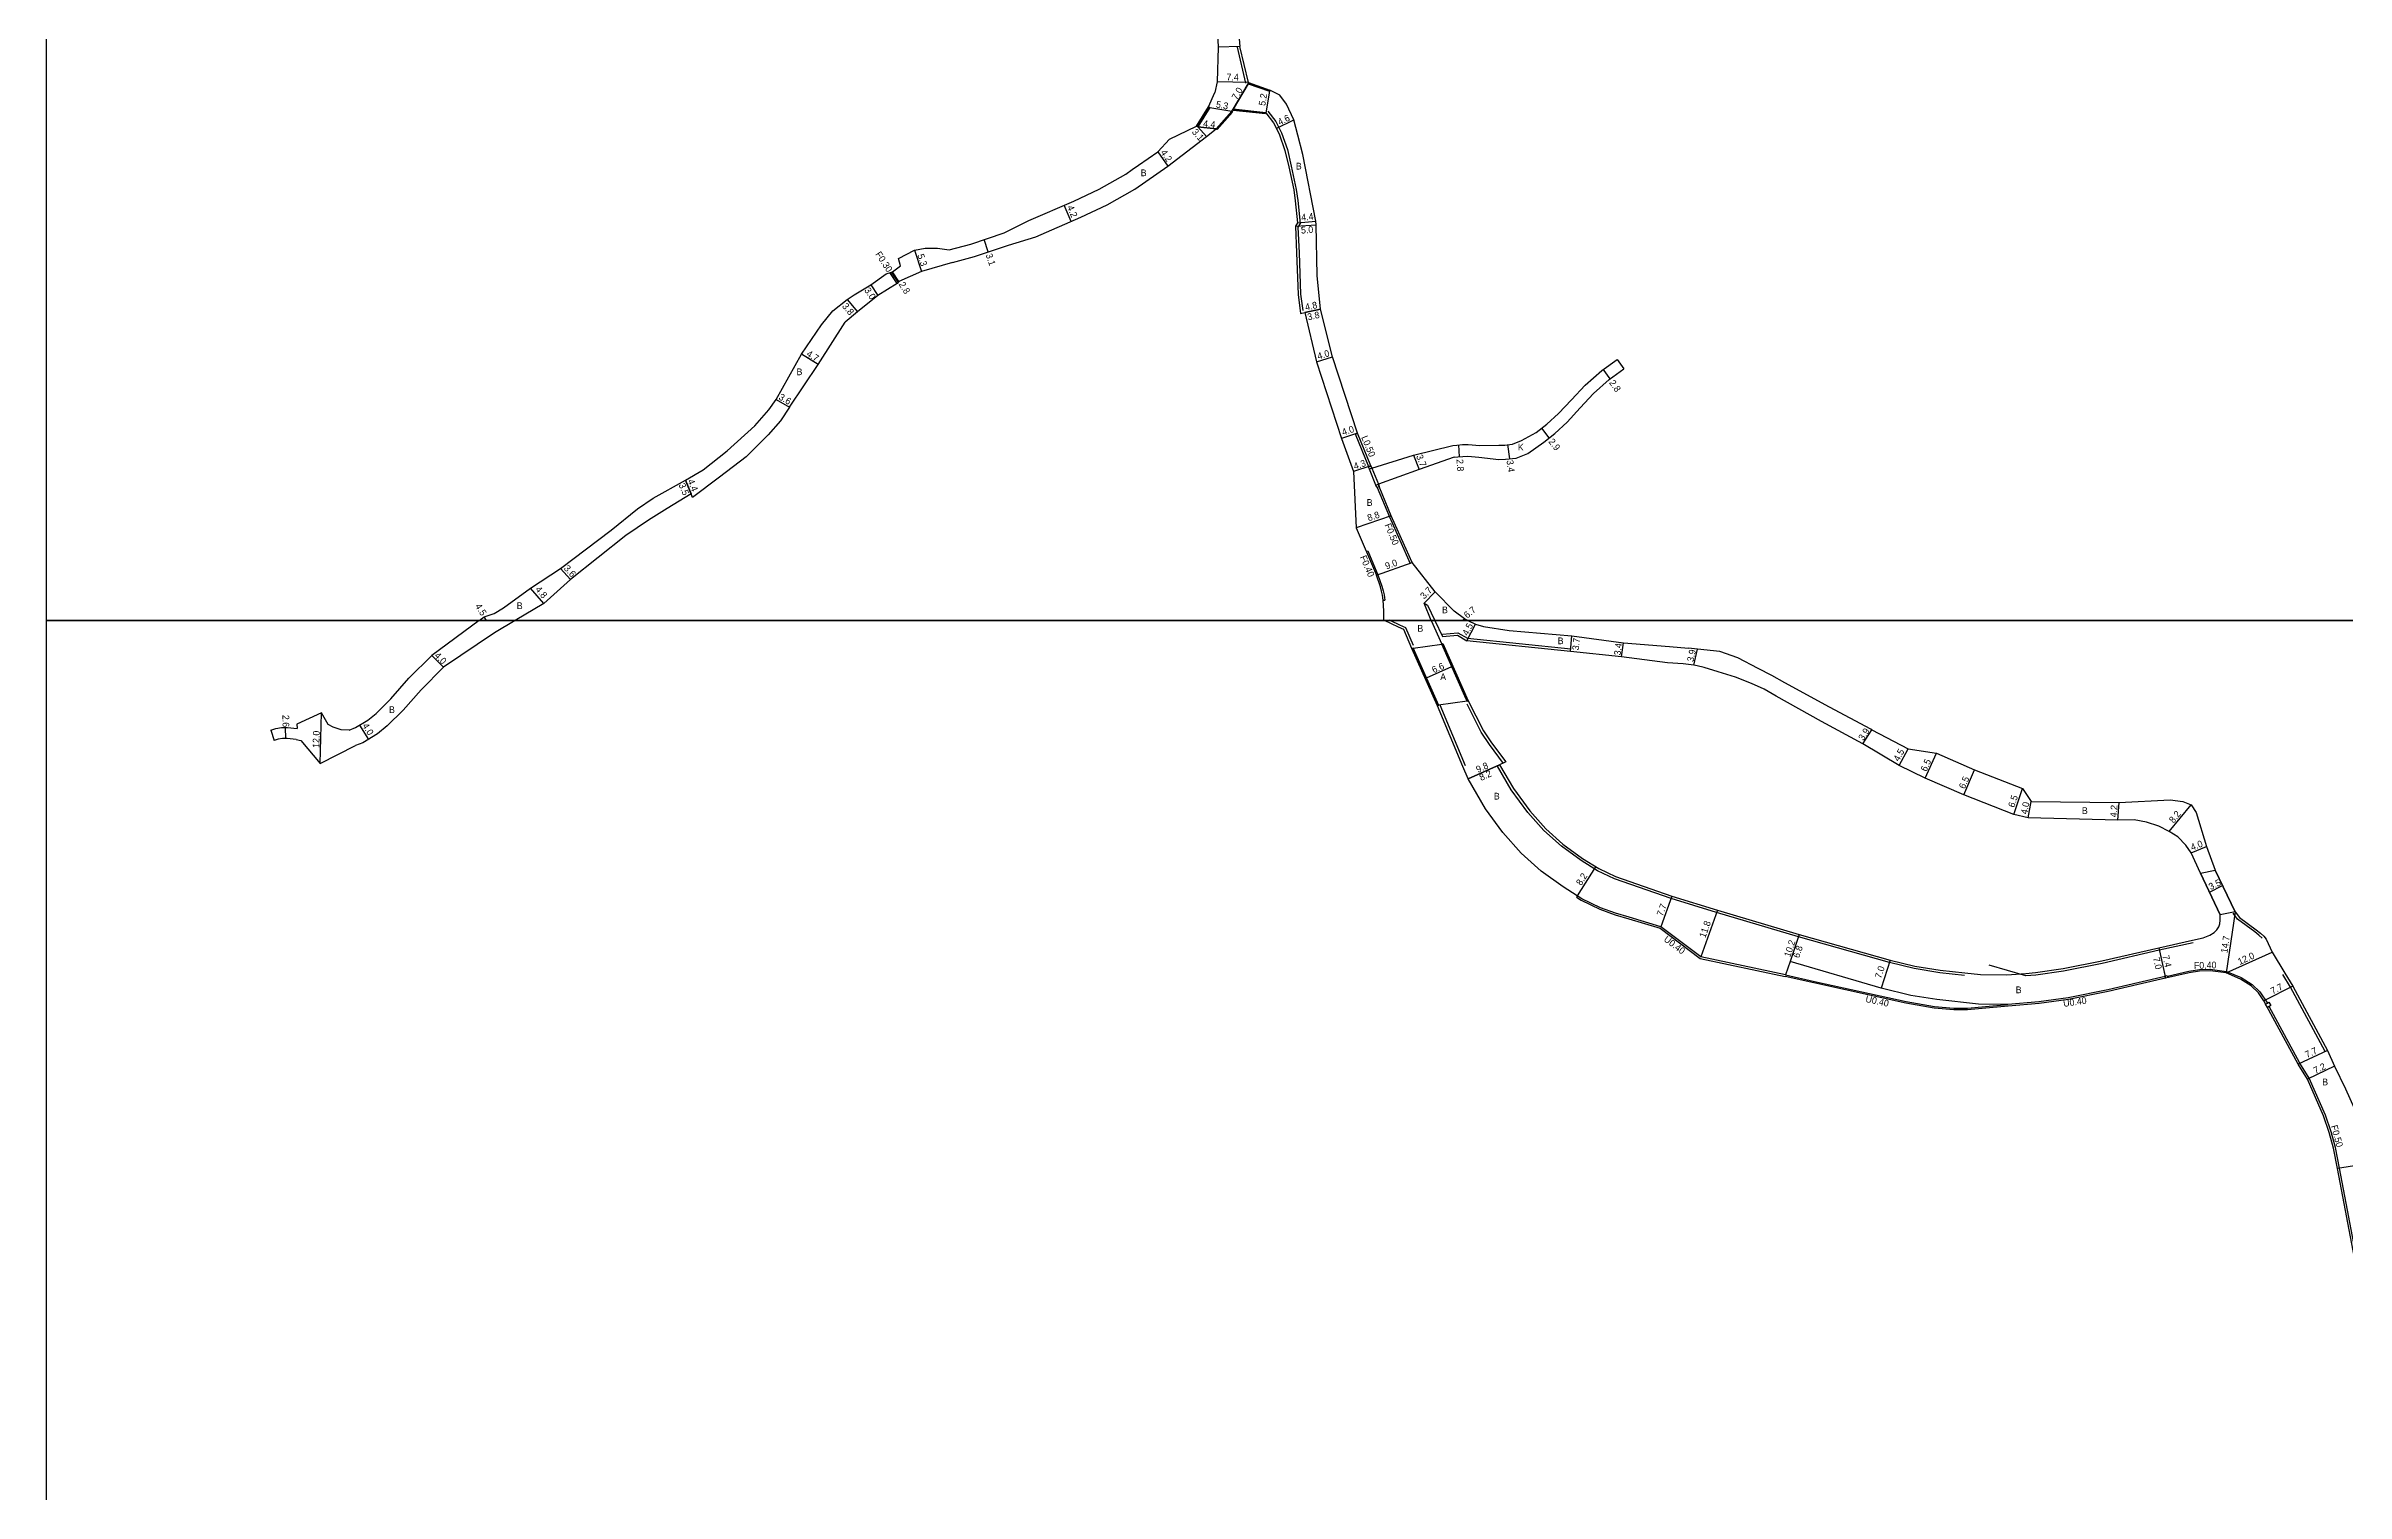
# Model space of a CAD drawing. Header units: metres. Extents: x 0 to 4000, y -99000 to -96000.
# Drawn here: x 0 to 547, y -97407 to -97063 of the extents above; entities that cross this region are included whole.
import ezdxf

# ---------------------------------------------------------------- set-up
doc = ezdxf.new("R2010")
doc.units = ezdxf.units.M
doc.header["$LTSCALE"] = 2.5
for name, color, linetype in [('側溝・桝', 7, 'Continuous'), ('図郭', 7, 'Continuous'), ('幅員', 7, 'Continuous'), ('歩道・分離帯・安全施設', 7, 'Continuous'), ('舗装', 7, 'Continuous'), ('道路', 7, 'Continuous')]:
    doc.layers.add(name, color=color, linetype=linetype)
doc.styles.get("Standard").update_dxf_attribs({"font": ''})
doc.styles.get('Standard').set_extended_font_data('@MS PGothic')

msp = doc.modelspace()

# ---------------------------------------------------------------- linework, layer by layer
at = {"layer": '側溝・桝'}
for points in [[(202.35, -97119.87), (200.65, -97117.31)], [(200.94, -97117.2), (202.57, -97119.65)], [(311.33, -97155.69), (311.79, -97155.5)], [(314.52, -97163.46), (311.33, -97155.69)], [(316.21, -97167.86), (314.65, -97164.05)], [(315.21, -97163.82), (316.77, -97167.64)], [(316.53, -97168.38), (319.39, -97175.36), (324.33, -97186.44)], [(313.9, -97183.59), (314.26, -97183.43)], [(314.26, -97183.43), (316.69, -97189.12), (317.63, -97191.86), (317.93, -97192.97), (318.13, -97193.91), (318.3, -97195.16), (318.31, -97195.18)], [(324.79, -97186.23), (324.33, -97186.44)], [(317.91, -97195.21), (318.31, -97195.18)], [(364.12, -97265.48), (363.9, -97265.82)], [(363.9, -97265.82), (364.98, -97266.49), (369.44, -97268.66), (373.04, -97269.99), (376.31, -97270.97), (383.78, -97273.18), (393.27, -97280.36), (413.49, -97284.68)], [(503.96, -97285.03), (497.42, -97286.55), (490.32, -97288.19), (480.83, -97290.08), (473.86, -97291.07), (466.49, -97291.7), (460.31, -97292.27), (456.85, -97292.6), (453.58, -97292.6), (448.92, -97292.16), (442.21, -97290.99), (420.35, -97286.19), (413.49, -97284.68)], [(413.57, -97284.29), (420.44, -97285.8), (442.28, -97290.59), (448.97, -97291.76), (453.6, -97292.2), (456.83, -97292.2), (460.27, -97291.88), (466.46, -97291.3)], [(504.37, -97284.53), (509.46, -97283.41), (512.01, -97282.98), (514.53, -97282.91), (518.46, -97283.42), (521.91, -97284.91), (524.54, -97286.55), (526.34, -97288.27), (528.17, -97290.98)], [(550.51, -97357.85), (549.69, -97353.14), (545.3, -97330.21), (544.35, -97325.3), (543.32, -97321.61), (541.95, -97317.62), (538.1, -97308.85), (535.89, -97305.22), (528.6, -97291.76)]]:
    msp.add_lwpolyline(points, dxfattribs=at)
for points in [[(315.21, -97163.82), (314.65, -97164.05), (314.43, -97163.49), (314.98, -97163.27)], [(317, -97168.19), (316.53, -97168.38), (316.44, -97168.42), (316.21, -97167.86), (316.77, -97167.64)], [(504.35, -97284.43), (504.45, -97284.92), (503.96, -97285.03), (503.88, -97284.64), (503.86, -97284.54)], [(528.95, -97291.57), (528.16, -97292), (527.73, -97291.21), (528.17, -97290.98), (528.52, -97290.78)]]:
    msp.add_lwpolyline(points, close=True, dxfattribs=at)
at = {"layer": '図郭'}
for points in [[(0, -97200), (800, -97200), (800, -96600), (0, -96600)], [(0, -97800), (800, -97800), (800, -97200), (0, -97200)]]:
    msp.add_lwpolyline(points, close=True, dxfattribs=at)
at = {"layer": '幅員'}
for points in [[(283.88, -97063.57), (278.68, -97063.72)], [(285.89, -97072.12), (278.49, -97071.93)], [(285.79, -97072.4), (282.25, -97078.44)], [(290.88, -97074.18), (290, -97079.31)], [(276.68, -97078.06), (281.9, -97078.97)], [(273.82, -97082.65), (275.88, -97084.96)], [(273.82, -97082.65), (278.2, -97083.1)], [(292.51, -97083.03), (296.64, -97081)], [(264.35, -97088.57), (266.75, -97092.02)], [(243.73, -97105.16), (242.07, -97101.3)], [(297.04, -97106.31), (302.02, -97105.93)], [(297.57, -97105.5), (301.94, -97105.05)], [(206.5, -97112.01), (208.16, -97117.04)], [(224.01, -97112.4), (223.02, -97109.47)], [(202.77, -97119.44), (201.27, -97117.09)], [(190.47, -97123.73), (192.92, -97126.63)], [(196.09, -97120.25), (197.75, -97122.74)], [(298.28, -97127.01), (299.26, -97126.81), (302.98, -97126.02)], [(302.98, -97126.02), (299.26, -97126.81)], [(183.6, -97139.15), (179.6, -97136.68)], [(302.07, -97138.52), (305.89, -97137.34)], [(371.89, -97142.57), (370.26, -97140.3)], [(173.64, -97147.51), (176.75, -97149.3)], [(311.79, -97155.5), (307.98, -97156.72)], [(357.41, -97156.61), (355.62, -97154.32)], [(325.11, -97160.71), (326.49, -97164.14)], [(336.1, -97161.07), (335.89, -97158.28)], [(348, -97161.58), (347.58, -97158.21)], [(152.01, -97166.68), (153.37, -97169.91)], [(153.72, -97170.74), (152.01, -97166.68)], [(314.98, -97163.28), (310.9, -97164.62)], [(319.85, -97175.17), (311.52, -97178.01)], [(124.71, -97190.29), (122.29, -97187.62)], [(316.32, -97189.27), (324.79, -97186.23)], [(118.34, -97195.97), (115.21, -97192.33)], [(330.29, -97193.23), (327.7, -97195.88)], [(104.74, -97200), (104.2, -97199.16)], [(336.72, -97200), (337.22, -97199.59)], [(337.78, -97204.84), (339.86, -97200.85)], [(362.44, -97207.35), (362.81, -97203.67)], [(374.62, -97208.69), (375.03, -97205.32)], [(91.7, -97208.3), (94.54, -97211.12)], [(328.19, -97213.64), (334.22, -97210.97)], [(65.21, -97233.98), (65.47, -97221.98)], [(56.89, -97225.49), (56.91, -97228.09)], [(74.56, -97224.86), (76.64, -97228.27)], [(432, -97229.3), (434.13, -97226.04)], [(440.58, -97234.45), (442.77, -97230.52)], [(446.82, -97237.49), (449.45, -97231.54)], [(347.05, -97233.65), (345.59, -97234.31), (338.11, -97237.69)], [(338.11, -97237.69), (345.59, -97234.31)], [(455.97, -97241.48), (458.54, -97235.51)], [(467.85, -97246.12), (469.9, -97239.96)], [(471.24, -97246.95), (471.98, -97243.02)], [(492.62, -97247.45), (492.92, -97243.26)], [(504.83, -97250.14), (510.04, -97243.81)], [(509.99, -97255.24), (513.71, -97253.77)], [(364.1, -97265.47), (368.48, -97258.54)], [(386.57, -97265.57), (383.97, -97272.81)], [(514.35, -97264.56), (517.5, -97263.05)], [(397.37, -97268.86), (393.44, -97279.99)], [(520.48, -97269.26), (518.36, -97283.81)], [(416.84, -97274.63), (414.66, -97281.07), (413.57, -97284.29)], [(416.84, -97274.63), (414.66, -97281.07)], [(438.43, -97280.76), (436.3, -97287.43)], [(502.3, -97277.82), (503.96, -97285.03)], [(502.3, -97277.82), (503.88, -97284.64)], [(518.36, -97283.81), (529.28, -97278.85)], [(534.16, -97286.91), (527.29, -97290.4)], [(542.44, -97302.22), (535.46, -97305.47)], [(544.13, -97305.94), (537.65, -97309.08)], [(552.42, -97329.1), (544.81, -97330.31)]]:
    msp.add_lwpolyline(points, dxfattribs=at)
at = {"layer": '幅員', "flags": 128}
msp.add_lwpolyline([(391.8, -97210.66), (392.62, -97206.84)], dxfattribs=at)
at = {"layer": '歩道・分離帯・安全施設'}
for points in [[(285.3, -97072.25), (283.29, -97063.71)], [(290.48, -97078.94), (292.37, -97081.38), (293.71, -97084.12), (295.14, -97088.08), (296.08, -97092.03), (297.25, -97097.52), (297.62, -97100.17), (298.19, -97105.65), (297.64, -97106.48), (297.93, -97112.59), (298.29, -97122.45), (298.79, -97126.29)], [(319.29, -97199.83), (319.66, -97200)], [(319.66, -97200), (321.82, -97201.04), (323.26, -97201.71), (325.08, -97205.89)], [(331.99, -97203.25), (335.7, -97202.92), (337.97, -97204.25), (362.5, -97206.76)], [(331.36, -97220.05), (337.41, -97234.46)], [(346.56, -97234.01), (343.21, -97229.46), (341.23, -97226.55), (337.88, -97219.87)], [(456.14, -97284.4), (450.24, -97283.78), (444.18, -97282.76), (438.28, -97281.35), (416.67, -97275.2), (397.19, -97269.43), (386.38, -97266.14), (372.94, -97261.46), (368.86, -97259.49), (365, -97257.05), (360.28, -97253.65), (356.14, -97249.95), (352.3, -97245.65), (348.38, -97240.29), (345.07, -97234.61)], [(526.9, -97275.54), (526.09, -97274.81), (525.13, -97274.03), (521.05, -97271.02), (520, -97269.62)], [(510.48, -97276.62), (502.43, -97278.41), (488.89, -97281.54), (479.69, -97283.38), (473.09, -97284.31), (470.74, -97284.51), (462.01, -97281.97)], [(541.91, -97302.5), (533.64, -97287.21), (531.79, -97284.15)]]:
    msp.add_lwpolyline(points, dxfattribs=at)
at = {"layer": '道路'}
for points in [[(278.14, -97051.84), (278.68, -97063.72), (278.49, -97071.93), (277.93, -97074.48)], [(282.84, -97051.71), (283.88, -97063.57)], [(311.79, -97155.5), (305.89, -97137.34), (302.98, -97126.02), (302.26, -97117.99), (302.02, -97105.93), (301.94, -97105.05), (298.78, -97089.2), (297.62, -97084.6), (296.64, -97081), (294.96, -97077.24), (293.34, -97075.11), (290.98, -97073.9), (290.88, -97074.18), (285.79, -97072.4), (285.89, -97072.12), (283.88, -97063.57)], [(264.35, -97088.57), (267.15, -97085.55), (273.57, -97082.49), (273.82, -97082.65), (276.68, -97078.06), (276.43, -97077.9), (277.93, -97074.48)], [(285.79, -97072.4), (285.89, -97072.12)], [(290.88, -97074.18), (285.79, -97072.4)], [(285.89, -97072.12), (290.98, -97073.9)], [(290.98, -97073.9), (290.88, -97074.18)], [(273.57, -97082.49), (276.43, -97077.9)], [(276.68, -97078.06), (273.82, -97082.65)], [(275.88, -97084.96), (278.2, -97083.1), (281.9, -97078.97), (282.25, -97078.44), (290, -97079.31)], [(276.43, -97077.9), (276.68, -97078.06)], [(290, -97079.31), (291.86, -97081.7), (293.16, -97084.35), (294.57, -97088.26), (295.49, -97092.16), (296.66, -97097.62), (297.02, -97100.24), (297.57, -97105.5), (297.04, -97106.31), (297.33, -97112.61), (297.69, -97122.5), (298.28, -97127.01), (299.26, -97126.81), (302.07, -97138.52), (307.98, -97156.72)], [(266.75, -97092.02), (275.88, -97084.96)], [(273.82, -97082.65), (273.57, -97082.49)], [(233.69, -97104.91), (244.34, -97100.32), (250.37, -97097.46), (256.7, -97093.87), (258.24, -97092.81), (259.74, -97091.76), (264.35, -97088.57)], [(235.35, -97108.77), (246.07, -97104.15), (252.31, -97101.19), (258.85, -97097.48), (266.75, -97092.02)], [(214.75, -97111.9), (219.87, -97110.53), (227.8, -97107.86), (233.69, -97104.91)], [(199.74, -97117.64), (201.27, -97117.09), (203.2, -97115.73), (202.72, -97113.96), (206.5, -97112.01), (209.04, -97111.5), (210.47, -97111.47), (211.95, -97111.53), (214.75, -97111.9)], [(215.55, -97114.9), (220.76, -97113.5), (228.85, -97110.78), (235.35, -97108.77)], [(190.47, -97123.73), (192.11, -97122.57), (196.09, -97120.25), (199.74, -97117.64)], [(215.55, -97114.9), (208.16, -97117.04), (202.77, -97119.44), (202.35, -97119.87)], [(115.21, -97192.33), (122.29, -97187.62), (134.4, -97178.51), (140.64, -97173.48), (144.33, -97170.94), (152.01, -97166.68), (156.27, -97164.17), (161.96, -97159.65), (168.49, -97153.74), (171.87, -97149.97), (173.64, -97147.51), (179.6, -97136.68), (184.38, -97129.7), (187.06, -97126.41), (190.47, -97123.73)], [(202.35, -97119.87), (197.75, -97122.74), (192.92, -97126.63), (190.01, -97129.12)], [(176.75, -97149.3), (183.6, -97139.15), (190.01, -97129.12)], [(362.69, -97147.55), (365.96, -97144.04), (369.9, -97140.55), (373.55, -97137.95)], [(364.73, -97149.46), (367.92, -97146.04), (371.65, -97142.74), (375.17, -97140.22)], [(373.55, -97137.95), (375.17, -97140.22)], [(176.75, -97149.3), (174.64, -97152.52), (171.67, -97155.87), (166.45, -97161.07), (160.14, -97165.96), (153.72, -97170.74), (153.37, -97169.91)], [(354.33, -97155.33), (356.84, -97153.36), (359.61, -97150.84), (362.69, -97147.55)], [(356.12, -97157.61), (358.72, -97155.58), (361.65, -97152.9), (364.73, -97149.46)], [(307.98, -97156.72), (310.9, -97164.62), (311.52, -97178.01), (316.32, -97189.27)], [(315.21, -97163.82), (314.98, -97163.28), (311.79, -97155.5)], [(345.39, -97158.32), (346.81, -97158.3), (348.68, -97158.07), (350.81, -97157.22), (354.33, -97155.33)], [(315.21, -97163.82), (325.11, -97160.71), (334.45, -97158.43)], [(334.8, -97161.21), (326.49, -97164.14), (316.77, -97167.64)], [(334.45, -97158.43), (335.4, -97158.31), (336.75, -97158.21), (338.14, -97158.18), (340.9, -97158.39), (345.39, -97158.32)], [(334.8, -97161.21), (335.68, -97161.1), (336.89, -97161.01), (338.07, -97160.98), (340.63, -97161.18), (345.42, -97161.72)], [(345.42, -97161.72), (347.04, -97161.7), (349.53, -97161.39), (352.3, -97160.28), (356.12, -97157.61)], [(324.79, -97186.23), (319.85, -97175.17), (317, -97168.19), (316.77, -97167.64)], [(153.37, -97169.91), (147.67, -97173.4), (143.22, -97176.17), (137.82, -97179.83), (124.71, -97190.29), (118.34, -97195.97)], [(318.2, -97200), (318.11, -97199.96), (318.09, -97197.88), (318.01, -97196.4), (317.9, -97195.2), (317.74, -97193.98), (317.54, -97193.07), (317.25, -97191.98), (316.32, -97189.27)], [(338.08, -97200), (337.22, -97199.59), (334.76, -97197.83), (330.29, -97193.23), (324.79, -97186.23)], [(102.98, -97200), (104.2, -97199.16), (106.54, -97198.35), (108.77, -97197), (115.21, -97192.33)], [(102.98, -97200), (91.7, -97208.3)], [(111.57, -97200), (106.62, -97202.95), (94.54, -97211.12)], [(118.34, -97195.97), (111.57, -97200)], [(342.27, -97244.8), (338.11, -97237.69), (336.86, -97234.69), (330.8, -97220.28), (331.08, -97220.16), (325.63, -97207.89), (325.04, -97206.56), (324.77, -97206.68), (322.8, -97202.16), (321.57, -97201.58), (318.2, -97200)], [(329.35, -97200), (327.7, -97195.88), (328.43, -97196.36), (330.19, -97200)], [(329.35, -97200), (331.84, -97205.62), (337.33, -97217.97), (337.88, -97219.21), (338.15, -97219.09), (341.75, -97226.25), (343.7, -97229.12), (347.05, -97233.65), (345.59, -97234.31), (348.89, -97239.96)], [(330.19, -97200), (332.04, -97203.84), (335.56, -97203.53), (337.78, -97204.84)], [(338.08, -97200), (339.86, -97200.85), (341.76, -97201.47), (347.87, -97202.38), (362.81, -97203.67), (375.03, -97205.32), (386.01, -97206.17), (390.48, -97206.56)], [(331.84, -97205.62), (332.12, -97205.5), (338.15, -97219.09), (337.88, -97219.21), (337.33, -97217.97), (331.84, -97205.62)], [(385.56, -97210.05), (374.62, -97208.69), (362.44, -97207.35), (337.78, -97204.84)], [(72.1, -97226.05), (73.56, -97225.47), (76.5, -97223.67), (78.47, -97222.09), (81.99, -97218.61), (86.3, -97213.73), (91.7, -97208.3)], [(94.54, -97211.12), (89.22, -97216.47), (84.9, -97221.36), (81.13, -97225.08), (78.8, -97226.95), (75.35, -97229.06), (73.59, -97229.76)], [(330.8, -97220.28), (324.77, -97206.68), (325.04, -97206.56), (325.63, -97207.89), (331.08, -97220.16), (330.8, -97220.28)], [(432, -97229.3), (422.17, -97224.02), (411.39, -97217.99), (408.52, -97216.35), (405.52, -97215.01), (401.68, -97213.47), (397.59, -97212.18), (394.21, -97211.17), (392.58, -97210.78), (391.8, -97210.66), (389.22, -97210.32), (385.56, -97210.05)], [(434.13, -97226.04), (433.84, -97225.86), (424.05, -97220.6), (413.43, -97214.81), (410.32, -97213.12), (407.04, -97211.42), (402.21, -97208.9), (397.95, -97207.37), (392.62, -97206.84), (390.48, -97206.56)], [(72.1, -97226.05), (70.18, -97226), (68.29, -97225.39), (67.09, -97224.7), (65.47, -97221.98), (59.66, -97224.63), (59.71, -97225.68)], [(53.49, -97226.08), (54.61, -97225.72), (55.97, -97225.49), (57.45, -97225.49), (59.71, -97225.68)], [(53.49, -97226.08), (54.27, -97228.56)], [(434.13, -97226.04), (442.77, -97230.52), (449.45, -97231.54), (458.54, -97235.51), (469.9, -97239.96), (471.98, -97243.02), (492.92, -97243.26), (505.04, -97242.62), (508.08, -97243.01), (510.04, -97243.81), (511.18, -97245.63), (513.71, -97253.77), (515.73, -97259.34), (520.48, -97269.26)], [(59.49, -97228.27), (57.35, -97228.09), (56.19, -97228.09), (55.22, -97228.26), (54.27, -97228.56)], [(59.49, -97228.27), (60.56, -97228.57), (65.21, -97233.98), (73.59, -97229.76)], [(516.96, -97270.02), (512.21, -97260.09), (509.99, -97255.24), (508.72, -97253.4), (506.84, -97251.46), (504.83, -97250.14), (502.35, -97248.9), (499.38, -97247.95), (496.47, -97247.41), (492.62, -97247.45), (471.24, -97246.95), (467.85, -97246.12), (455.97, -97241.48), (446.82, -97237.49), (440.58, -97234.45), (432, -97229.3)], [(348.89, -97239.96), (352.77, -97245.28), (356.56, -97249.53), (360.65, -97253.18), (365.33, -97256.56), (369.16, -97258.96), (373.17, -97260.91)], [(369.6, -97268.29), (365.17, -97266.15), (360.75, -97263.36), (355.51, -97259.59), (350.75, -97255.33), (346.39, -97250.44), (342.27, -97244.8)], [(512.21, -97260.09), (516.96, -97270.02)], [(520.48, -97269.26), (515.73, -97259.34)], [(373.17, -97260.91), (386.57, -97265.57), (397.37, -97268.86), (416.84, -97274.63), (438.43, -97280.76), (444.3, -97282.17), (450.32, -97283.18)], [(449.58, -97290.14), (443.36, -97289.2), (436.3, -97287.43), (414.66, -97281.07), (413.57, -97284.29), (393.44, -97279.99), (383.97, -97272.81), (376.43, -97270.58), (373.17, -97269.61), (369.6, -97268.29)], [(502.3, -97277.82), (510.35, -97276.03), (512.86, -97275.47), (514.47, -97274.86), (515.48, -97274.22), (516.14, -97273.59), (516.6, -97272.87), (516.85, -97272.09), (516.95, -97271.29), (516.96, -97270.02)], [(520.48, -97269.26), (521.48, -97270.59), (525.5, -97273.56), (526.48, -97274.35), (527.3, -97275.09), (527.83, -97275.79), (529.28, -97278.85), (532.3, -97283.84), (534.16, -97286.91)], [(450.32, -97283.18), (456.2, -97283.81), (459.92, -97284.2), (466.21, -97284.29), (470.69, -97283.91), (473.02, -97283.71), (479.58, -97282.78), (488.76, -97280.96), (502.3, -97277.82)], [(503.88, -97284.64), (497.33, -97286.16), (490.24, -97287.8), (480.76, -97289.69), (473.81, -97290.67), (466.46, -97291.3), (459.5, -97291.2), (449.58, -97290.14)], [(503.88, -97284.64), (503.96, -97285.03)], [(527.29, -97290.4), (526.03, -97288.53), (524.29, -97286.86), (521.73, -97285.27), (518.36, -97283.81), (514.51, -97283.32), (512.04, -97283.38), (509.54, -97283.8), (503.96, -97285.03)], [(534.16, -97286.91), (542.44, -97302.22), (544.13, -97305.94), (546.68, -97311.32), (548.75, -97315.92), (550.58, -97320.7), (551.62, -97324.7), (552.42, -97329.1)], [(556.77, -97396.75), (550.07, -97358.25), (549.2, -97353.23), (544.81, -97330.31), (543.86, -97325.42), (542.84, -97321.76), (541.48, -97317.81), (537.65, -97309.08), (535.46, -97305.47), (527.96, -97291.64), (527.29, -97290.4)]]:
    msp.add_lwpolyline(points, dxfattribs=at)
for points in [[(290, -97079.31), (282.25, -97078.44), (285.79, -97072.4), (290.88, -97074.18)], [(273.82, -97082.65), (276.68, -97078.06), (281.9, -97078.97), (278.2, -97083.1)], [(278.2, -97083.1), (281.9, -97078.97), (282.13, -97079.17), (278.42, -97083.3)], [(289.97, -97079.6), (282.22, -97078.74), (282.25, -97078.44), (290, -97079.31)], [(331.84, -97205.62), (337.33, -97217.97), (337.88, -97219.21), (331.08, -97220.16), (325.63, -97207.89), (325.04, -97206.56)], [(515.73, -97259.34), (520.48, -97269.26), (516.96, -97270.02), (512.21, -97260.09)]]:
    msp.add_lwpolyline(points, close=True, dxfattribs=at)

# ---------------------------------------------------------------- texts
at = {"layer": '側溝・桝'}
for s, rotation, p in [('F0.30', 303.5575, (197.09, -97112.94)), ('L0.50', 292.329, (312.68, -97156.46)), ('F0.50', 292.2513, (318.23, -97177.31)), ('F0.40', 293.0807, (312.35, -97184.94)), ('U0.40', 322.8596, (384.49, -97276.09)), ('F0.40', 1.3839, (510.7, -97282.83)), ('U0.40', 347.6153, (432.49, -97290.68)), ('U0.40', 8.053, (479.72, -97291.88)), ('F0.50', 285.5145, (543.22, -97320.21))]:
    msp.add_text(s, height=1.6, rotation=rotation, dxfattribs=at).set_placement(p)
at = {"layer": '幅員'}
for s, rotation, p in [('7.4', 358.5985, (280.66, -97071.59)), ('7.0', 59.6744, (283.16, -97076.4)), ('5.3', 350.184, (278.07, -97078.05)), ('5.2', 80.2569, (289.86, -97077.74)), ('4.6', 26.1573, (293.3, -97082.36)), ('3.1', 311.631, (272.33, -97083.97)), ('4.4', 354.0585, (275.05, -97082.64)), ('4.2', 304.7655, (264.9, -97088.78)), ('4.2', 293.2935, (242.71, -97101.73)), ('5.0', 4.377, (298.44, -97108.05)), ('4.4', 5.9006, (298.52, -97105.01)), ('5.3', 288.311, (207.15, -97113.17)), ('3.1', 288.622, (223.39, -97113.07)), ('3.0', 303.7146, (194.47, -97121.5)), ('2.8', 302.5717, (202.67, -97120.12)), ('3.8', 310.1869, (189.16, -97125.37)), ('4.8', 12.0209, (299.53, -97126.33)), ('3.8', 12.0137, (300.08, -97128.67)), ('4.7', 328.365, (180.64, -97137.03)), ('4.0', 17.2043, (302.54, -97138)), ('2.8', 305.5686, (371.57, -97143.51)), ('3.6', 330.026, (174.06, -97147.35)), ('4.0', 17.7419, (308.39, -97156.06)), ('4.3', 18.2411, (311.18, -97164.17)), ('3.7', 291.9667, (325.72, -97160.96)), ('2.8', 274.1162, (335.34, -97161.71)), ('3.4', 277.2316, (347.25, -97161.96)), ('2.9', 308.1384, (357.11, -97157.52)), ('3.5', 292.9404, (150.37, -97167.76)), ('4.4', 292.9404, (152.49, -97166.84)), ('8.8', 18.855, (314.48, -97176.44)), ('3.6', 312.1292, (123, -97187.72)), ('9.0', 19.697, (318.72, -97187.89)), ('4.8', 310.7761, (116.22, -97192.71)), ('3.7', 45.6132, (327.68, -97195.05)), ('4.5', 302.5034, (101.95, -97196.61)), ('6.7', 39.4367, (337.91, -97199.61)), ('4.5', 62.4433, (338.03, -97203.76)), ('3.7', 84.2119, (364.44, -97207.15)), ('3.4', 83.0664, (374.36, -97208.38)), ('4.0', 315.1429, (92.21, -97208.52)), ('6.6', 23.9384, (329.94, -97212.59)), ('3.9', 77.7977, (391.69, -97209.95)), ('2.6', 270.3746, (56.22, -97222.46)), ('12.0', 88.7734, (64.99, -97230.31)), ('4.0', 301.4225, (75.13, -97225)), ('3.9', 56.7475, (432.1, -97228.71)), ('4.5', 60.9253, (440.51, -97233.65)), ('6.5', 66.094, (447.07, -97236.05)), ('9.8', 24.3115, (340.44, -97236.27)), ('8.2', 24.3133, (341.23, -97238.17)), ('6.5', 66.7086, (456.19, -97240.18)), ('6.5', 71.5949, (467.96, -97244.6)), ('4.0', 79.2383, (471.06, -97246.18)), ('4.2', 85.8155, (492.31, -97246.84)), ('8.2', 50.5631, (505.84, -97248.32)), ('4.0', 21.5987, (510.25, -97254.76)), ('8.2', 57.7926, (365.01, -97263.17)), ('3.5', 25.5704, (514.66, -97264.13)), ('7.7', 70.2566, (384.4, -97270.45)), ('11.8', 70.5869, (394.52, -97275.59)), ('10.2', 71.3359, (414.67, -97280.17)), ('14.7', 81.6886, (518.63, -97279.14)), ('6.8', 71.3359, (416.81, -97280.39)), ('7.0', 72.251, (436.31, -97285.24)), ('7.0', 283.0459, (500.9, -97280.26)), ('7.4', 283.0455, (503.18, -97279.75)), ('12.0', 24.4102, (521.55, -97281.94)), ('7.7', 26.9178, (529.41, -97288.94)), ('7.7', 24.9742, (537.56, -97304.06)), ('7.2', 25.8924, (539.58, -97307.84))]:
    msp.add_text(s, height=1.6, rotation=rotation, dxfattribs=at).set_placement(p)
at = {"layer": '舗装'}
for s, p in [('B', (260.27, -97094.39)), ('B', (297.15, -97092.8)), ('B', (178.44, -97141.7)), ('K', (349.93, -97159.6)), ('B', (314, -97172.76)), ('B', (111.93, -97197.31)), ('B', (331.9, -97198.29)), ('B', (326.06, -97202.69)), ('B', (359.4, -97205.65)), ('A', (331.48, -97214.2)), ('B', (81.56, -97222.02)), ('B', (344.23, -97242.58)), ('B', (484.04, -97246.01)), ('B', (468.32, -97288.62)), ('B', (541.18, -97310.52))]:
    msp.add_text(s, height=1.6, dxfattribs=at).set_placement(p)

doc.saveas('drawing.dxf')
